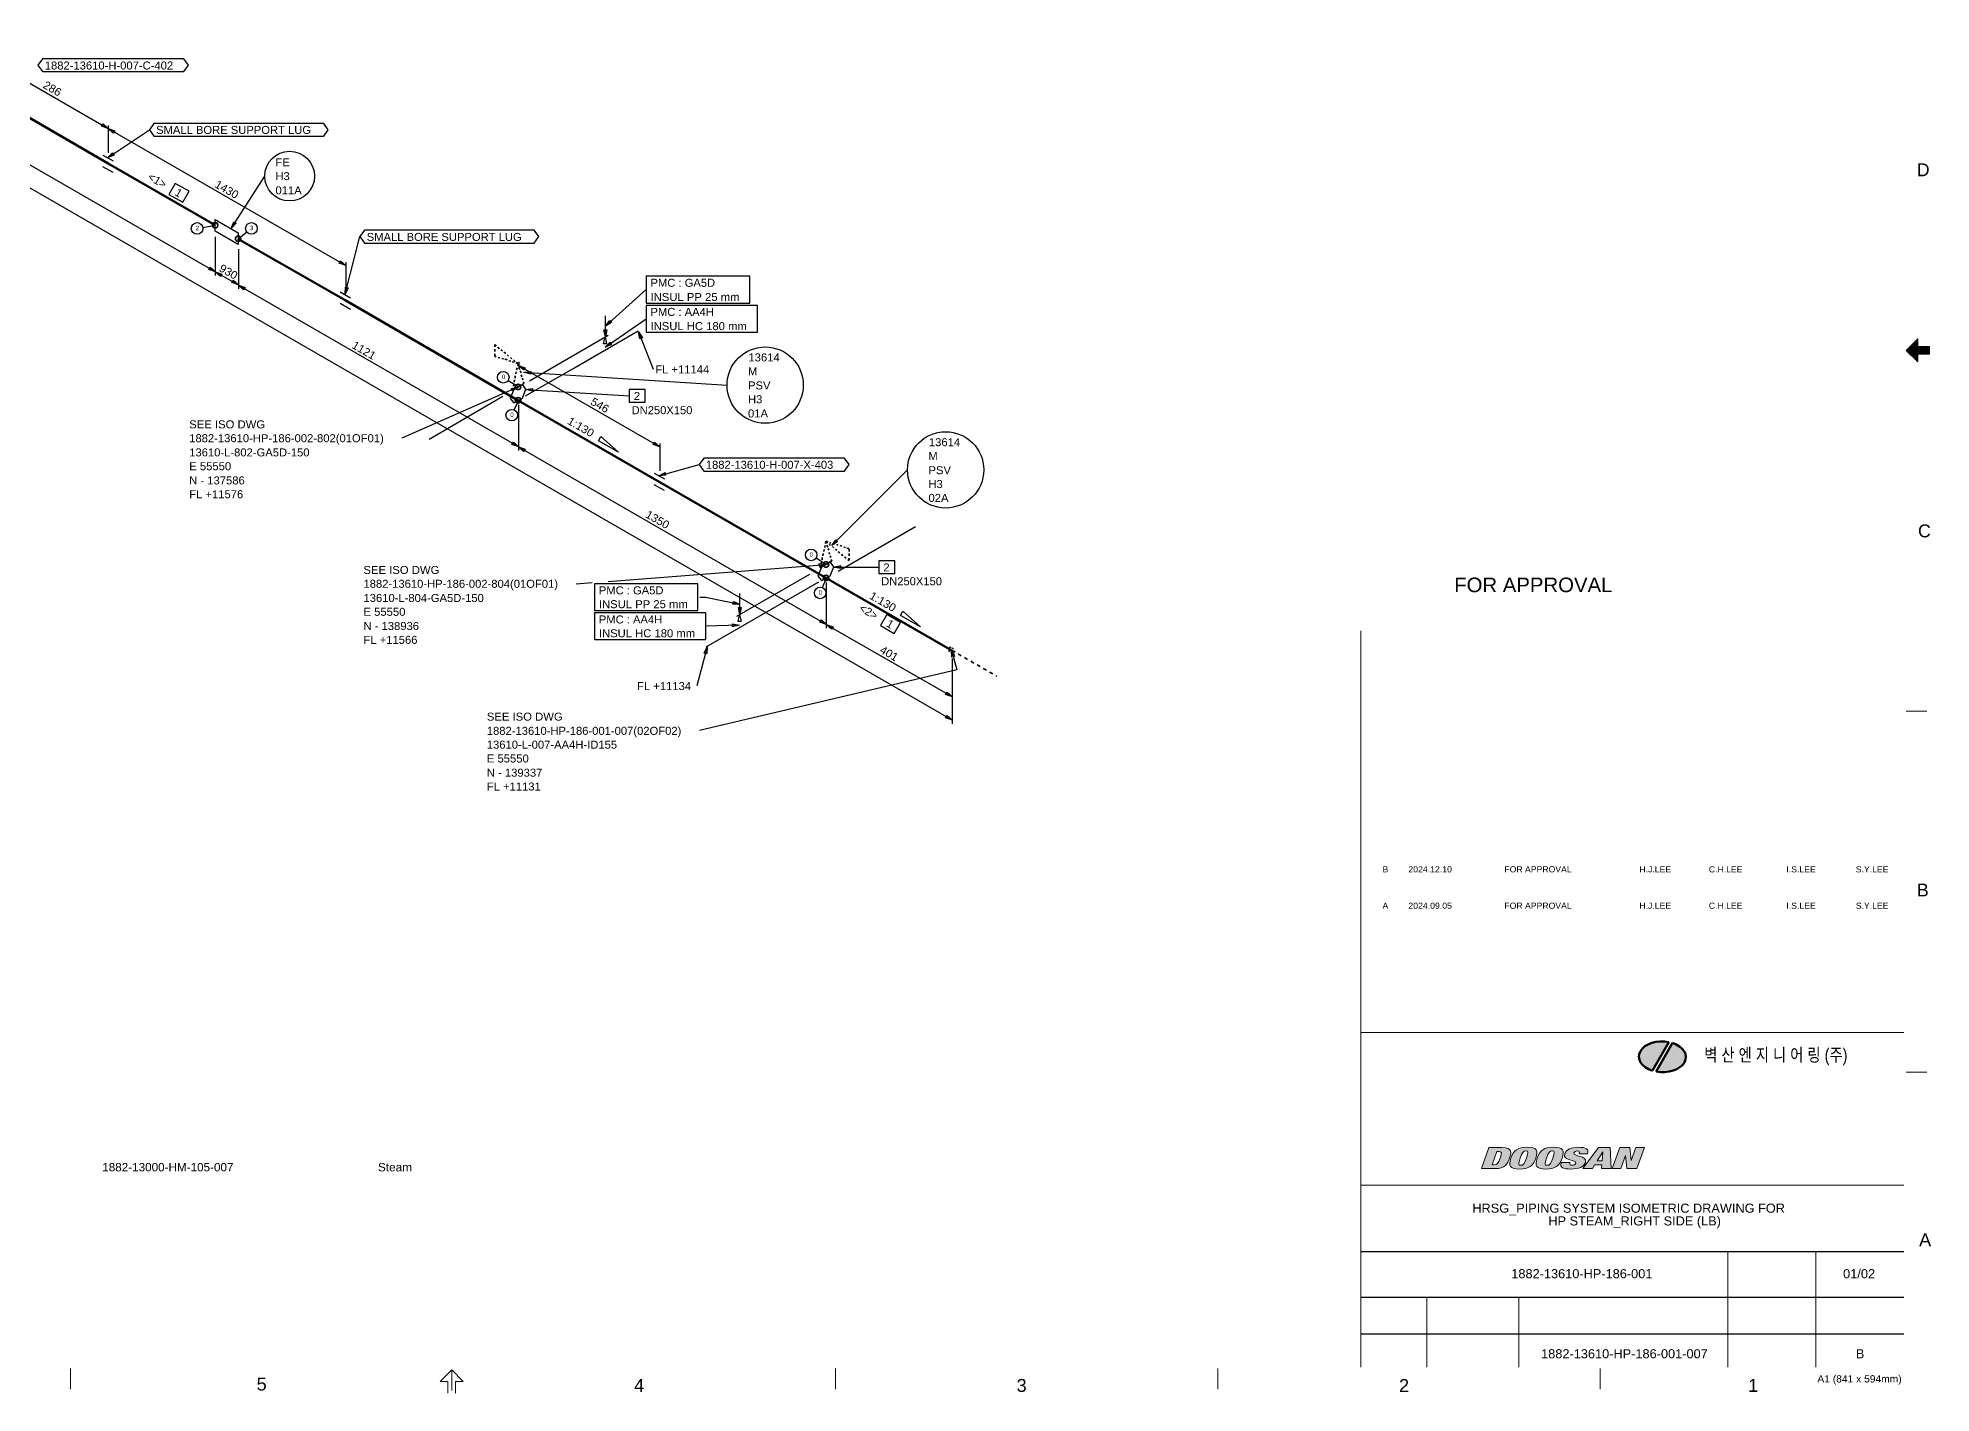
# Model space of a CAD drawing. Header units: inches. Extents: x 18 to 823, y 11 to 584.
# Drawn here: x 303 to 823, y 11 to 383 of the extents above; entities that cross this region are included whole.
import ezdxf
from ezdxf.enums import TextEntityAlignment as Align
from ezdxf.xclip import XClip

# ---------------------------------------------------------------- set-up
doc = ezdxf.new("R2010")
doc.units = ezdxf.units.IN
doc.header["$MEASUREMENT"] = 0
doc.header["$XCLIPFRAME"] = 0
for name, color, linetype in [('1882-13610-HP-186-001-007(01OF02)_MODEL-EMBED 1_DWG$0$Default', 7, 'Continuous'), ('AD1', 7, 'Continuous'), ('AD2', 7, 'Continuous'), ('BG 0 -1', 7, 'Continuous'), ('BG happy form$0$TITLE-BOX', 7, 'Continuous'), ('BG VPORT', 7, 'Continuous'), ('DIMLINES', 7, 'Continuous'), ('DIMTEXT', 7, 'Continuous'), ('FRAME', 7, 'Continuous'), ('ISOTEXT', 7, 'Continuous'), ('PIPE', 7, 'Continuous'), ('WELDS', 7, 'Continuous')]:
    doc.layers.add(name, color=color, linetype=linetype)
doc.styles.add('1882-13610-HP-186-001-007(01OF02)_MODEL-EMBED 1_DWG$0$Arial', font='arial.ttf')
doc.styles.add('Arial', font='arial.ttf')

# ---------------------------------------------------------------- blocks, each defined once
blk = doc.blocks.new('1882-13610-HP-186-001-007(01OF02)_MODEL-EMBED 1_DWG')
at = {"layer": '1882-13610-HP-186-001-007(01OF02)_MODEL-EMBED 1_DWG$0$Default', "color": 4, "style": '1882-13610-HP-186-001-007(01OF02)_MODEL-EMBED 1_DWG$0$Arial'}
for s, width, p in [('13610-L-007-AA4H-ID155', 1.002891, (0.84302, -0.115628)), ('250', 1.008516, (3.43979, -0.115628)), ('278', 1.008516, (4.31479, -0.115628)), ('618.1 ', 1.008516, (5.29826, -0.115628)), ('257.8 ', 1.008516, (6.371177, -0.115628)), ('613.1 ', 1.008516, (7.444094, -0.115628)), ('HC', 0.992063, (8.5857, -0.115628)), ('150', 1.008516, (9.898125, -0.115628)), ('1882-13000-HM-105-007', 1.00296, (11.607138, -0.115628)), ('Steam', 1.013128, (14.590457, -0.115628))]:
    blk.add_text(s, height=0.090278, dxfattribs=dict(at, width=width)).set_placement(p, align=Align.TOP_LEFT)

msp = doc.modelspace()

# ---------------------------------------------------------------- hatches: boundary and pattern name
at = {"layer": 'BG 0 -1', "linetype": 'ByBlock'}
for color, points in [(5, [(751.35, 107.39), (751.13, 107.43), (750.91, 107.47), (750.69, 107.5), (750.47, 107.52), (750.25, 107.54), (750.02, 107.56), (749.8, 107.57), (749.57, 107.57), (749.35, 107.57), (749.12, 107.57), (748.9, 107.56), (748.68, 107.54), (748.45, 107.52), (748.23, 107.5), (748.01, 107.47), (747.79, 107.43), (747.58, 107.39), (747.37, 107.35), (747.16, 107.3), (746.95, 107.24), (746.74, 107.18), (746.54, 107.12), (746.34, 107.05), (746.15, 106.98), (745.96, 106.9), (745.78, 106.82), (745.6, 106.73), (745.42, 106.64), (745.25, 106.55), (745.08, 106.45), (744.92, 106.35), (744.77, 106.24), (744.62, 106.13), (744.48, 106.02), (744.34, 105.91), (744.21, 105.79), (744.08, 105.67), (743.97, 105.54), (743.86, 105.41), (743.75, 105.28), (743.65, 105.15), (743.56, 105.02), (743.48, 104.88), (743.41, 104.74), (743.34, 104.6), (743.28, 104.46), (743.23, 104.32), (743.18, 104.18), (743.14, 104.03), (743.11, 103.89), (743.09, 103.74), (743.08, 103.59), (743.07, 103.45), (743.07, 103.3), (743.08, 103.15), (743.1, 103.01), (743.12, 102.86), (743.16, 102.71), (743.2, 102.57), (743.24, 102.42), (743.3, 102.28), (743.36, 102.14), (743.43, 102), (743.51, 101.86), (743.6, 101.72), (743.69, 101.59), (743.79, 101.45), (743.9, 101.32), (744.01, 101.2), (744.13, 101.07), (744.26, 100.95), (744.39, 100.83), (744.53, 100.71), (744.67, 100.6), (744.82, 100.49), (744.98, 100.38), (745.14, 100.28), (745.31, 100.18), (745.48, 100.08), (745.66, 99.99), (745.84, 99.9), (746.03, 99.82), (746.22, 99.74), (746.42, 99.66), (746.62, 99.59), (746.82, 99.53)]), (80, [(747.78, 99.29), (748, 99.25), (748.22, 99.21), (748.44, 99.18), (748.66, 99.16), (748.89, 99.14), (749.11, 99.12), (749.34, 99.11), (749.57, 99.11), (749.79, 99.11), (750.02, 99.12), (750.25, 99.13), (750.47, 99.14), (750.69, 99.17), (750.92, 99.19), (751.14, 99.23), (751.35, 99.26), (751.57, 99.3), (751.78, 99.35), (752, 99.4), (752.2, 99.46), (752.41, 99.52), (752.61, 99.59), (752.81, 99.66), (753, 99.73), (753.19, 99.81), (753.37, 99.9), (753.56, 99.99), (753.73, 100.08), (753.9, 100.17), (754.06, 100.27), (754.22, 100.38), (754.38, 100.49), (754.52, 100.6), (754.67, 100.71), (754.8, 100.83), (754.93, 100.95), (755.05, 101.07), (755.17, 101.2), (755.28, 101.33), (755.38, 101.46), (755.47, 101.6), (755.56, 101.73), (755.64, 101.87), (755.71, 102.01), (755.77, 102.15), (755.83, 102.29), (755.88, 102.44), (755.92, 102.58), (755.95, 102.73), (755.98, 102.88), (756, 103.02), (756.01, 103.17), (756.01, 103.32), (756, 103.47), (755.99, 103.62), (755.97, 103.76), (755.94, 103.91), (755.9, 104.06), (755.86, 104.2), (755.8, 104.35), (755.74, 104.49), (755.67, 104.63), (755.6, 104.77), (755.51, 104.91), (755.42, 105.05), (755.33, 105.18), (755.22, 105.32), (755.11, 105.45), (754.99, 105.57), (754.86, 105.7), (754.73, 105.82), (754.59, 105.94), (754.45, 106.05), (754.3, 106.17), (754.14, 106.27), (753.98, 106.38), (753.81, 106.48), (753.64, 106.58), (753.46, 106.67), (753.28, 106.76), (753.09, 106.85), (752.9, 106.93), (752.71, 107), (752.51, 107.08), (752.3, 107.14)])]:
    msp.add_hatch(color=color, dxfattribs=at).paths.add_polyline_path(points)
at = {"layer": 'BG 0 -1', "linetype": 'ByBlock', "true_color": 0x005bac}
h = msp.add_hatch(color=154, dxfattribs=at)
edge = h.paths.add_edge_path()
edge.add_spline(control_points=[(705.5, 78.38), (705.5, 78.38), (701.87, 78.38), (701.87, 78.38), (701.87, 78.38), (699.83, 72.62), (699.83, 72.62), (699.83, 72.62), (703.46, 72.62), (703.46, 72.62), (706.35, 72.62), (706.99, 73.99), (707.52, 75.5), (708.06, 77.01), (708.39, 78.38), (705.5, 78.38)], knot_values=[0, 0, 0, 0, 1, 1, 1, 2, 2, 2, 3, 3, 3, 4, 4, 4, 5, 5, 5, 5], degree=3, periodic=1)
edge = h.paths.add_edge_path(flags=0)
edge.add_spline(control_points=[(704.94, 75.5), (704.39, 73.94), (704.18, 73.7), (703.21, 73.7), (703.21, 73.7), (702.71, 73.7), (702.71, 73.7), (702.71, 73.7), (703.99, 77.3), (703.99, 77.3), (703.99, 77.3), (704.49, 77.3), (704.49, 77.3), (705.46, 77.3), (705.49, 77.06), (704.94, 75.5)], knot_values=[0, 0, 0, 0, 1, 1, 1, 2, 2, 2, 3, 3, 3, 4, 4, 4, 5, 5, 5, 5], degree=3, periodic=1)
h = msp.add_hatch(color=154, dxfattribs=at)
edge = h.paths.add_edge_path()
edge.add_spline(control_points=[(712.37, 78.49), (709.82, 78.49), (708.65, 77.65), (707.88, 75.5), (707.12, 73.34), (707.7, 72.5), (710.25, 72.5), (712.81, 72.5), (713.98, 73.34), (714.74, 75.5), (715.51, 77.65), (714.93, 78.49), (712.37, 78.49)], knot_values=[0, 0, 0, 0, 1, 1, 1, 2, 2, 2, 3, 3, 3, 4, 4, 4, 4], degree=3, periodic=1)
edge = h.paths.add_edge_path(flags=0)
edge.add_spline(control_points=[(712.16, 75.5), (711.61, 73.94), (711.38, 73.52), (710.61, 73.52), (709.85, 73.52), (709.91, 73.94), (710.47, 75.5), (711.02, 77.06), (711.25, 77.48), (712.01, 77.48), (712.78, 77.48), (712.71, 77.06), (712.16, 75.5)], knot_values=[0, 0, 0, 0, 1, 1, 1, 2, 2, 2, 3, 3, 3, 4, 4, 4, 4], degree=3, periodic=1)
h = msp.add_hatch(color=154, dxfattribs=at)
edge = h.paths.add_edge_path()
edge.add_spline(control_points=[(719.61, 78.49), (717.05, 78.49), (715.88, 77.65), (715.12, 75.5), (714.35, 73.34), (714.93, 72.5), (717.49, 72.5), (720.05, 72.5), (721.22, 73.34), (721.98, 75.5), (722.74, 77.65), (722.17, 78.49), (719.61, 78.49)], knot_values=[0, 0, 0, 0, 1, 1, 1, 2, 2, 2, 3, 3, 3, 4, 4, 4, 4], degree=3, periodic=1)
edge = h.paths.add_edge_path(flags=0)
edge.add_spline(control_points=[(719.4, 75.5), (718.85, 73.94), (718.62, 73.52), (717.85, 73.52), (717.08, 73.52), (717.15, 73.94), (717.7, 75.5), (718.25, 77.06), (718.48, 77.48), (719.25, 77.48), (720.02, 77.48), (719.95, 77.06), (719.4, 75.5)], knot_values=[0, 0, 0, 0, 1, 1, 1, 2, 2, 2, 3, 3, 3, 4, 4, 4, 4], degree=3, periodic=1)
h = msp.add_hatch(color=154, dxfattribs=at)
edge = h.paths.add_edge_path()
edge.add_spline(control_points=[(728.37, 74.28), (729.11, 76.39), (724.82, 75.83), (725.23, 76.97), (725.32, 77.23), (725.65, 77.48), (726.19, 77.48), (726.67, 77.48), (726.8, 77.19), (726.68, 76.85), (726.68, 76.85), (726.63, 76.72), (726.63, 76.72), (726.63, 76.72), (728.97, 76.72), (728.97, 76.72), (729.41, 77.95), (728.67, 78.49), (726.49, 78.49), (724.38, 78.49), (723.12, 77.86), (722.71, 76.69), (721.98, 74.65), (726.11, 75.22), (725.71, 74.08), (725.6, 73.76), (725.22, 73.52), (724.71, 73.52), (724.22, 73.52), (723.95, 73.7), (724.12, 74.19), (724.12, 74.19), (724.17, 74.33), (724.17, 74.33), (724.17, 74.33), (721.75, 74.33), (721.75, 74.33), (721.75, 74.33), (721.68, 74.13), (721.68, 74.13), (721.25, 72.93), (722.26, 72.5), (724.33, 72.5), (726.54, 72.5), (727.93, 73.05), (728.37, 74.28)], knot_values=[0, 0, 0, 0, 1, 1, 1, 2, 2, 2, 3, 3, 3, 4, 4, 4, 5, 5, 5, 6, 6, 6, 7, 7, 7, 8, 8, 8, 9, 9, 9, 10, 10, 10, 11, 11, 11, 12, 12, 12, 13, 13, 13, 14, 14, 14, 15, 15, 15, 15], degree=3, periodic=1)
h = msp.add_hatch(color=154, dxfattribs=at)
h.paths.add_polyline_path([(732, 78.38), (727.62, 72.62), (730.29, 72.62), (730.9, 73.62), (732.89, 73.62), (732.79, 72.62), (735.45, 72.62), (735.15, 78.38)])
h.paths.add_polyline_path([(732.99, 74.76), (731.59, 74.76), (733.15, 77.2), (733.17, 77.2)], flags=0)
msp.add_hatch(color=154, dxfattribs=at).paths.add_polyline_path([(742.24, 78.38), (740.99, 74.83), (740.96, 74.83), (740.6, 78.38), (737.8, 78.38), (735.76, 72.62), (738.1, 72.62), (739.36, 76.18), (739.39, 76.18), (739.8, 72.62), (742.54, 72.62), (744.59, 78.38)])

# ---------------------------------------------------------------- linework, layer by layer
at = {"layer": 'AD1', "color": 4, "linetype": 'Continuous', "lineweight": 30}
for p, q in [((322.28, 358.36), (324.12, 357.72)), ((323.72, 357.08), (322.28, 358.36)), ((351.72, 319), (353.56, 318.36)), ((353.16, 317.72), (351.72, 319)), ((358.12, 315.32), (359.96, 314.68)), ((359.56, 314.04), (358.12, 315.32)), ((435.08, 293.32), (436.92, 292.68)), ((436.52, 292.04), (435.08, 293.32)), ((435.08, 270.92), (436.92, 270.28)), ((436.52, 269.64), (435.08, 270.92)), ((519.72, 222.12), (521.56, 221.48)), ((521.16, 220.84), (519.72, 222.12))]:
    msp.add_line(p, q, dxfattribs=at)
at = {"layer": 'AD2', "color": 4, "linetype": 'Continuous', "lineweight": 30}
for p, q in [((320.92, 359.64), (322.36, 358.36)), ((322.36, 358.36), (320.52, 359)), ((351.8, 319), (349.96, 319.64)), ((350.36, 320.28), (351.8, 319)), ((387.64, 320.76), (385.8, 321.4)), ((386.2, 322.04), (387.64, 320.76)), ((358.12, 315.4), (356.28, 316.04)), ((356.68, 316.68), (358.12, 315.4)), ((435.16, 270.92), (433.32, 271.56)), ((433.72, 272.2), (435.16, 270.92)), ((473.96, 270.92), (472.12, 271.56)), ((472.52, 272.2), (473.96, 270.92)), ((519.8, 222.12), (517.96, 222.76)), ((518.36, 223.4), (519.8, 222.12)), ((552.92, 203.48), (554.36, 202.2)), ((554.36, 202.2), (552.52, 202.84)), ((554.36, 195.8), (552.52, 196.44)), ((552.92, 197.08), (554.36, 195.8))]:
    msp.add_line(p, q, dxfattribs=at)
at = {"layer": 'BG 0 -1', "color": 7, "linetype": 'Continuous', "lineweight": 9}
for p, q in [((819.72, 300.61), (816.54, 297.43)), ((816.54, 297.43), (819.72, 294.24)), ((819.72, 294.26), (816.55, 297.43)), ((819.72, 294.38), (816.61, 297.5)), ((819.72, 294.51), (816.67, 297.56)), ((819.72, 294.63), (816.74, 297.62)), ((819.72, 294.76), (816.8, 297.68)), ((819.72, 294.88), (816.86, 297.75)), ((819.72, 295.01), (816.92, 297.81)), ((819.72, 295.13), (816.99, 297.87)), ((819.72, 295.26), (817.05, 297.93)), ((819.72, 295.38), (817.11, 298)), ((819.72, 295.51), (817.17, 298.06)), ((819.72, 295.63), (817.24, 298.12)), ((819.72, 295.76), (817.3, 298.18)), ((819.72, 295.88), (817.36, 298.25)), ((819.72, 296.01), (817.42, 298.31)), ((819.72, 296.13), (817.49, 298.37)), ((819.72, 296.26), (817.55, 298.43)), ((819.74, 296.37), (817.61, 298.5)), ((819.87, 296.37), (817.67, 298.56)), ((819.99, 296.37), (817.74, 298.62)), ((820.12, 296.37), (817.8, 298.68)), ((820.24, 296.37), (817.86, 298.75)), ((820.37, 296.37), (817.92, 298.81)), ((820.49, 296.37), (817.99, 298.87)), ((820.62, 296.37), (818.05, 298.93)), ((820.74, 296.37), (818.11, 299)), ((820.87, 296.37), (818.17, 299.06)), ((820.99, 296.37), (818.24, 299.12)), ((821.12, 296.37), (818.3, 299.18)), ((821.24, 296.37), (818.36, 299.25)), ((821.37, 296.37), (818.42, 299.31)), ((821.49, 296.37), (818.49, 299.37)), ((821.62, 296.37), (818.55, 299.43)), ((821.74, 296.37), (818.61, 299.5)), ((819.72, 298.51), (818.67, 299.56)), ((819.72, 298.63), (818.74, 299.62)), ((819.72, 298.76), (818.8, 299.68)), ((819.72, 298.88), (818.86, 299.75)), ((819.72, 299.01), (818.92, 299.81)), ((819.72, 299.13), (818.99, 299.87)), ((819.72, 299.26), (819.05, 299.93)), ((819.72, 299.38), (819.11, 300)), ((819.72, 299.51), (819.17, 300.06)), ((819.72, 299.63), (819.24, 300.12)), ((819.72, 299.76), (819.3, 300.18)), ((819.72, 299.89), (819.36, 300.25)), ((819.72, 300.01), (819.42, 300.31)), ((819.72, 300.14), (819.49, 300.37)), ((819.72, 300.26), (819.55, 300.43)), ((819.72, 300.39), (819.61, 300.5)), ((819.72, 300.51), (819.67, 300.56)), ((819.72, 298.49), (819.72, 300.61)), ((819.72, 298.49), (822.91, 298.49)), ((821.87, 296.37), (819.75, 298.49)), ((821.99, 296.37), (819.87, 298.49)), ((822.12, 296.37), (820, 298.49)), ((822.24, 296.37), (820.12, 298.49)), ((822.37, 296.37), (820.25, 298.49)), ((822.49, 296.37), (820.37, 298.49)), ((822.62, 296.37), (820.5, 298.49)), ((822.74, 296.37), (820.62, 298.49)), ((822.87, 296.37), (820.75, 298.49)), ((822.91, 296.45), (820.87, 298.49)), ((822.91, 296.58), (821, 298.49)), ((822.91, 296.7), (821.12, 298.49)), ((822.91, 296.83), (821.25, 298.49)), ((822.91, 296.95), (821.37, 298.49)), ((822.91, 297.08), (821.5, 298.49)), ((822.91, 297.2), (821.62, 298.49)), ((822.91, 297.33), (821.75, 298.49)), ((822.91, 297.45), (821.87, 298.49)), ((822.91, 297.58), (822, 298.49)), ((822.91, 297.7), (822.12, 298.49)), ((822.91, 297.83), (822.25, 298.49)), ((822.91, 297.95), (822.37, 298.49)), ((822.91, 298.08), (822.5, 298.49)), ((822.91, 298.2), (822.62, 298.49)), ((822.91, 298.33), (822.75, 298.49)), ((822.91, 298.45), (822.87, 298.49)), ((822.91, 298.49), (822.91, 296.37)), ((819.72, 294.24), (819.72, 296.37)), ((819.72, 296.37), (822.91, 296.37)), ((666.66, 220.36), (666.66, 18.11)), ((816.56, 198.28), (822.22, 198.28)), ((666.66, 110.04), (815.93, 110.04)), ((816.56, 99.14), (822.22, 99.14)), ((666.66, 68.03), (815.93, 68.03)), ((767.52, 49.88), (767.52, 18.11)), ((791.73, 49.88), (791.73, 18.11)), ((684.82, 37.27), (684.82, 18.11)), ((710.03, 37.27), (710.03, 18.11)), ((311.95, 17.68), (311.95, 12.02)), ((416.76, 17.3), (413.57, 14.12)), ((419.94, 14.12), (416.76, 17.3)), ((416.76, 17.29), (416.76, 11.64)), ((522.2, 17.68), (522.2, 12.02)), ((627.33, 17.68), (627.33, 12.02)), ((732.45, 17.68), (732.45, 12.02)), ((413.57, 14.12), (415.69, 14.12)), ((415.69, 14.12), (415.69, 10.94)), ((417.82, 14.12), (419.94, 14.12)), ((417.82, 14.12), (417.82, 10.94))]:
    msp.add_line(p, q, dxfattribs=at)
at = {"layer": 'BG 0 -1', "color": 7, "linetype": 'Continuous', "lineweight": 0}
for points in [[(751.35, 107.39), (751.13, 107.43), (750.91, 107.47), (750.69, 107.5), (750.47, 107.52), (750.25, 107.54), (750.02, 107.56), (749.8, 107.57), (749.57, 107.57), (749.35, 107.57), (749.12, 107.57), (748.9, 107.56), (748.68, 107.54), (748.45, 107.52), (748.23, 107.5), (748.01, 107.47), (747.79, 107.43), (747.58, 107.39), (747.37, 107.35), (747.16, 107.3), (746.95, 107.24), (746.74, 107.18), (746.54, 107.12), (746.34, 107.05), (746.15, 106.98), (745.96, 106.9), (745.78, 106.82), (745.6, 106.73), (745.42, 106.64), (745.25, 106.55), (745.08, 106.45), (744.92, 106.35), (744.77, 106.24), (744.62, 106.13), (744.48, 106.02), (744.34, 105.91), (744.21, 105.79), (744.08, 105.67), (743.97, 105.54), (743.86, 105.41), (743.75, 105.28), (743.65, 105.15), (743.56, 105.02), (743.48, 104.88), (743.41, 104.74), (743.34, 104.6), (743.28, 104.46), (743.23, 104.32), (743.18, 104.18), (743.14, 104.03), (743.11, 103.89), (743.09, 103.74), (743.08, 103.59), (743.07, 103.45), (743.07, 103.3), (743.08, 103.15), (743.1, 103.01), (743.12, 102.86), (743.16, 102.71), (743.2, 102.57), (743.24, 102.42), (743.3, 102.28), (743.36, 102.14), (743.43, 102), (743.51, 101.86), (743.6, 101.72), (743.69, 101.59), (743.79, 101.45), (743.9, 101.32), (744.01, 101.2), (744.13, 101.07), (744.26, 100.95), (744.39, 100.83), (744.53, 100.71), (744.67, 100.6), (744.82, 100.49), (744.98, 100.38), (745.14, 100.28), (745.31, 100.18), (745.48, 100.08), (745.66, 99.99), (745.84, 99.9), (746.03, 99.82), (746.22, 99.74), (746.42, 99.66), (746.62, 99.59), (746.82, 99.53)], [(747.78, 99.29), (748, 99.25), (748.22, 99.21), (748.44, 99.18), (748.66, 99.16), (748.89, 99.14), (749.11, 99.12), (749.34, 99.11), (749.57, 99.11), (749.79, 99.11), (750.02, 99.12), (750.25, 99.13), (750.47, 99.14), (750.69, 99.17), (750.92, 99.19), (751.14, 99.23), (751.35, 99.26), (751.57, 99.3), (751.78, 99.35), (752, 99.4), (752.2, 99.46), (752.41, 99.52), (752.61, 99.59), (752.81, 99.66), (753, 99.73), (753.19, 99.81), (753.37, 99.9), (753.56, 99.99), (753.73, 100.08), (753.9, 100.17), (754.06, 100.27), (754.22, 100.38), (754.38, 100.49), (754.52, 100.6), (754.67, 100.71), (754.8, 100.83), (754.93, 100.95), (755.05, 101.07), (755.17, 101.2), (755.28, 101.33), (755.38, 101.46), (755.47, 101.6), (755.56, 101.73), (755.64, 101.87), (755.71, 102.01), (755.77, 102.15), (755.83, 102.29), (755.88, 102.44), (755.92, 102.58), (755.95, 102.73), (755.98, 102.88), (756, 103.02), (756.01, 103.17), (756.01, 103.32), (756, 103.47), (755.99, 103.62), (755.97, 103.76), (755.94, 103.91), (755.9, 104.06), (755.86, 104.2), (755.8, 104.35), (755.74, 104.49), (755.67, 104.63), (755.6, 104.77), (755.51, 104.91), (755.42, 105.05), (755.33, 105.18), (755.22, 105.32), (755.11, 105.45), (754.99, 105.57), (754.86, 105.7), (754.73, 105.82), (754.59, 105.94), (754.45, 106.05), (754.3, 106.17), (754.14, 106.27), (753.98, 106.38), (753.81, 106.48), (753.64, 106.58), (753.46, 106.67), (753.28, 106.76), (753.09, 106.85), (752.9, 106.93), (752.71, 107), (752.51, 107.08), (752.3, 107.14)], [(732, 78.38), (727.62, 72.62), (730.29, 72.62), (730.9, 73.62), (732.89, 73.62), (732.79, 72.62), (735.45, 72.62), (735.15, 78.38)], [(742.24, 78.38), (740.99, 74.83), (740.96, 74.83), (740.6, 78.38), (737.8, 78.38), (735.76, 72.62), (738.1, 72.62), (739.36, 76.18), (739.39, 76.18), (739.8, 72.62), (742.54, 72.62), (744.59, 78.38)], [(732.99, 74.76), (731.59, 74.76), (733.15, 77.2), (733.17, 77.2)]]:
    msp.add_lwpolyline(points, close=True, dxfattribs=at)
for points, knots in [([(705.5, 78.38), (705.5, 78.38), (701.87, 78.38), (701.87, 78.38), (701.87, 78.38), (699.83, 72.62), (699.83, 72.62), (699.83, 72.62), (703.46, 72.62), (703.46, 72.62), (706.35, 72.62), (706.99, 73.99), (707.52, 75.5), (708.06, 77.01), (708.39, 78.38), (705.5, 78.38)], [0, 0, 0, 0, 1, 1, 1, 2, 2, 2, 3, 3, 3, 4, 4, 4, 5, 5, 5, 5]), ([(712.37, 78.49), (709.82, 78.49), (708.65, 77.65), (707.88, 75.5), (707.12, 73.34), (707.7, 72.5), (710.25, 72.5), (712.81, 72.5), (713.98, 73.34), (714.74, 75.5), (715.51, 77.65), (714.93, 78.49), (712.37, 78.49)], [0, 0, 0, 0, 1, 1, 1, 2, 2, 2, 3, 3, 3, 4, 4, 4, 4]), ([(719.61, 78.49), (717.05, 78.49), (715.88, 77.65), (715.12, 75.5), (714.35, 73.34), (714.93, 72.5), (717.49, 72.5), (720.05, 72.5), (721.22, 73.34), (721.98, 75.5), (722.74, 77.65), (722.17, 78.49), (719.61, 78.49)], [0, 0, 0, 0, 1, 1, 1, 2, 2, 2, 3, 3, 3, 4, 4, 4, 4]), ([(728.37, 74.28), (729.11, 76.39), (724.82, 75.83), (725.23, 76.97), (725.32, 77.23), (725.65, 77.48), (726.19, 77.48), (726.67, 77.48), (726.8, 77.19), (726.68, 76.85), (726.68, 76.85), (726.63, 76.72), (726.63, 76.72), (726.63, 76.72), (728.97, 76.72), (728.97, 76.72), (729.41, 77.95), (728.67, 78.49), (726.49, 78.49), (724.38, 78.49), (723.12, 77.86), (722.71, 76.69), (721.98, 74.65), (726.11, 75.22), (725.71, 74.08), (725.6, 73.76), (725.22, 73.52), (724.71, 73.52), (724.22, 73.52), (723.95, 73.7), (724.12, 74.19), (724.12, 74.19), (724.17, 74.33), (724.17, 74.33), (724.17, 74.33), (721.75, 74.33), (721.75, 74.33), (721.75, 74.33), (721.68, 74.13), (721.68, 74.13), (721.25, 72.93), (722.26, 72.5), (724.33, 72.5), (726.54, 72.5), (727.93, 73.05), (728.37, 74.28)], [0, 0, 0, 0, 1, 1, 1, 2, 2, 2, 3, 3, 3, 4, 4, 4, 5, 5, 5, 6, 6, 6, 7, 7, 7, 8, 8, 8, 9, 9, 9, 10, 10, 10, 11, 11, 11, 12, 12, 12, 13, 13, 13, 14, 14, 14, 15, 15, 15, 15]), ([(704.94, 75.5), (704.39, 73.94), (704.18, 73.7), (703.21, 73.7), (703.21, 73.7), (702.71, 73.7), (702.71, 73.7), (702.71, 73.7), (703.99, 77.3), (703.99, 77.3), (703.99, 77.3), (704.49, 77.3), (704.49, 77.3), (705.46, 77.3), (705.49, 77.06), (704.94, 75.5)], [0, 0, 0, 0, 1, 1, 1, 2, 2, 2, 3, 3, 3, 4, 4, 4, 5, 5, 5, 5]), ([(712.16, 75.5), (711.61, 73.94), (711.38, 73.52), (710.61, 73.52), (709.85, 73.52), (709.91, 73.94), (710.47, 75.5), (711.02, 77.06), (711.25, 77.48), (712.01, 77.48), (712.78, 77.48), (712.71, 77.06), (712.16, 75.5)], [0, 0, 0, 0, 1, 1, 1, 2, 2, 2, 3, 3, 3, 4, 4, 4, 4]), ([(719.4, 75.5), (718.85, 73.94), (718.62, 73.52), (717.85, 73.52), (717.08, 73.52), (717.15, 73.94), (717.7, 75.5), (718.25, 77.06), (718.48, 77.48), (719.25, 77.48), (720.02, 77.48), (719.95, 77.06), (719.4, 75.5)], [0, 0, 0, 0, 1, 1, 1, 2, 2, 2, 3, 3, 3, 4, 4, 4, 4])]:
    msp.add_open_spline(points, degree=3, knots=knots, dxfattribs=at)
at = {"layer": 'BG happy form$0$TITLE-BOX', "color": 5, "linetype": 'Continuous', "lineweight": 100}
msp.add_line((746.82, 99.53), (751.35, 107.39), dxfattribs=at)
at = {"layer": 'BG happy form$0$TITLE-BOX', "color": 80, "linetype": 'Continuous', "lineweight": 100}
msp.add_line((747.78, 99.29), (752.3, 107.14), dxfattribs=at)
at = {"layer": 'BG happy form$0$TITLE-BOX', "color": 5, "linetype": 'Continuous', "lineweight": 100}
msp.add_ellipse((749.54, 103.34), major_axis=(6.47, -0.1), ratio=0.654054, start_param=1.298066, end_param=4.288804, dxfattribs=at)
at = {"layer": 'BG happy form$0$TITLE-BOX', "color": 80, "linetype": 'Continuous', "lineweight": 100}
msp.add_ellipse((749.54, 103.34), major_axis=(-6.47, 0.1), ratio=0.654054, start_param=1.305326, end_param=4.281544, dxfattribs=at)
at = {"layer": 'BG VPORT', "color": 7, "linetype": 'Continuous', "lineweight": 25}
for p, q in [((666.66, 49.88), (815.93, 49.88)), ((666.66, 37.27), (815.93, 37.27)), ((666.66, 27.18), (815.93, 27.18))]:
    msp.add_line(p, q, dxfattribs=at)
at = {"layer": 'DIMLINES', "color": 7, "linetype": 'Continuous', "lineweight": 30}
for p, q in [((320.52, 359), (320.92, 359.64)), ((322.36, 359.24), (322.36, 351.72)), ((324.12, 357.72), (323.72, 357.08)), ((351.8, 318.04), (351.8, 328.6)), ((358.2, 314.36), (358.2, 325.24)), ((349.96, 319.64), (350.36, 320.28)), ((353.56, 318.36), (353.16, 317.72)), ((385.8, 321.4), (386.2, 322.04)), ((387.64, 321.64), (387.64, 314.12)), ((498.68, 317.8), (470.2, 317.8)), ((470.2, 317.8), (470.2, 310.44)), ((498.68, 310.44), (498.68, 317.8)), ((356.28, 316.04), (356.68, 316.68)), ((359.96, 314.68), (359.56, 314.04)), ((459, 304.12), (470.2, 314.12)), ((470.2, 310.44), (498.68, 310.44)), ((500.84, 309.8), (470.2, 309.8)), ((470.2, 309.8), (470.2, 302.44)), ((500.84, 302.44), (500.84, 309.8)), ((450.28, 292.52), (468.04, 302.76)), ((459, 301.16), (458.6, 303.08)), ((458.6, 303.08), (459.4, 303.08)), ((458.92, 298.28), (470.2, 306.12)), ((459, 301.16), (459, 306.92)), ((459, 304.12), (460.2, 305.64)), ((460.68, 305.08), (459, 304.12)), ((459.4, 303.08), (459, 301.16)), ((460.2, 305.64), (460.68, 305.08)), ((470.2, 302.44), (500.84, 302.44)), ((459.72, 301.56), (438.12, 289)), ((459.72, 297.88), (458.12, 297)), ((458.52, 299.24), (458.92, 301.16)), ((459.32, 299.24), (458.52, 299.24)), ((458.92, 301.16), (459.32, 299.24)), ((458.92, 298.28), (460.28, 299.72)), ((460.68, 299.08), (458.92, 298.28)), ((460.28, 299.72), (460.68, 299.08)), ((435.16, 294.28), (435.16, 292.36)), ((436.92, 292.68), (436.52, 292.04)), ((437.08, 284.92), (450.28, 292.52)), ((410.6, 273.08), (430.76, 284.84)), ((435.16, 269.88), (435.16, 282.44)), ((433.32, 271.56), (433.72, 272.2)), ((472.12, 271.56), (472.52, 272.2)), ((473.96, 271.8), (473.96, 264.36)), ((436.92, 270.28), (436.52, 269.64)), ((544.28, 248.92), (523, 236.68)), ((495.16, 224.36), (515.16, 235.96)), ((484.44, 233.32), (455.96, 233.32)), ((455.96, 233.32), (455.96, 225.96)), ((484.44, 225.96), (484.44, 233.32)), ((495.96, 224.84), (495.96, 230.6)), ((517.56, 233.72), (504.36, 226.12)), ((519.8, 221.08), (519.8, 233.64)), ((455.96, 225.96), (484.44, 225.96)), ((486.6, 225.32), (455.96, 225.32)), ((455.96, 225.32), (455.96, 217.96)), ((504.36, 226.12), (486.6, 215.88)), ((486.6, 217.96), (486.6, 225.32)), ((494.04, 227.72), (494.2, 228.44)), ((495.96, 227.72), (494.04, 227.72)), ((494.2, 228.44), (495.96, 227.72)), ((495.48, 222.92), (495.88, 224.84)), ((495.96, 224.84), (495.56, 226.76)), ((495.56, 226.76), (496.36, 226.76)), ((495.88, 224.84), (496.28, 222.92)), ((496.36, 226.76), (495.96, 224.84)), ((495.88, 221.96), (486.52, 221.64)), ((493.96, 221.48), (493.96, 222.28)), ((493.96, 222.28), (495.88, 221.96)), ((495.88, 221.96), (493.96, 221.48)), ((496.28, 222.92), (495.48, 222.92)), ((517.96, 222.76), (518.36, 223.4)), ((521.56, 221.48), (521.16, 220.84)), ((455.96, 217.96), (486.6, 217.96)), ((554.36, 194.84), (554.36, 212.76)), ((552.52, 202.84), (552.92, 203.48)), ((552.52, 196.44), (552.92, 197.08))]:
    msp.add_line(p, q, dxfattribs=at)
at = {"layer": 'DL', "color": 4, "linetype": 'Continuous', "lineweight": 30}
for p, q in [((82.92, 474.12), (351.8, 319)), ((82.92, 467.72), (554.36, 195.8)), ((291.56, 376.12), (322.36, 358.36)), ((322.28, 358.36), (387.64, 320.76)), ((351.72, 319), (358.12, 315.4)), ((358.12, 315.32), (435.16, 270.92)), ((435.08, 293.32), (473.96, 270.92)), ((435.08, 270.92), (519.8, 222.12)), ((519.72, 222.12), (554.36, 202.2))]:
    msp.add_line(p, q, dxfattribs=at)
at = {"layer": 'FRAME', "color": 2, "linetype": 'Continuous', "lineweight": 30}
for p, q in [((457.08, 272.6), (457.72, 273.8)), ((462.6, 269.48), (457.08, 272.6)), ((457.72, 273.8), (462.6, 269.48)), ((540.12, 224.6), (540.76, 225.8)), ((545.64, 221.48), (540.12, 224.6)), ((540.76, 225.8), (545.64, 221.48))]:
    msp.add_line(p, q, dxfattribs=at)
at = {"layer": 'ISOTEXT', "color": 7, "linetype": 'Continuous', "lineweight": 30}
for p, q in [((304.28, 377.56), (303, 375.8)), ((303, 375.8), (304.28, 374.04)), ((343.16, 377.56), (304.28, 377.56)), ((344.44, 375.8), (343.16, 377.56)), ((343.16, 374.04), (344.44, 375.8)), ((304.28, 374.04), (343.16, 374.04)), ((334.92, 359.8), (333.64, 358.04)), ((381.56, 359.8), (334.92, 359.8)), ((382.84, 358.04), (381.56, 359.8)), ((322.12, 350.36), (333.64, 358.04)), ((333.64, 358.04), (334.92, 356.28)), ((334.92, 356.28), (381.56, 356.28)), ((381.56, 356.28), (382.84, 358.04)), ((322.12, 350.36), (323.48, 351.72)), ((323.96, 351.08), (322.12, 350.36)), ((323.48, 351.72), (323.96, 351.08)), ((356.12, 330.92), (365.4, 345.32)), ((340.76, 343.32), (339, 340.28)), ((339, 340.28), (342.84, 338.12)), ((344.6, 341.16), (340.76, 343.32)), ((342.84, 338.12), (344.6, 341.16)), ((356.12, 330.92), (356.84, 332.76)), ((357.48, 332.36), (356.12, 330.92)), ((356.84, 332.76), (357.48, 332.36)), ((387.48, 312.84), (391.48, 328.68)), ((392.76, 330.44), (391.48, 328.68)), ((391.48, 328.68), (392.76, 326.92)), ((439.4, 330.44), (392.76, 330.44)), ((440.68, 328.68), (439.4, 330.44)), ((439.4, 326.92), (440.68, 328.68)), ((392.76, 326.92), (439.4, 326.92)), ((387.48, 312.84), (387.56, 314.76)), ((388.28, 314.6), (387.48, 312.84)), ((387.56, 314.76), (388.28, 314.6)), ((468.12, 302.52), (472.12, 292.28)), ((468.12, 302.52), (469.16, 300.84)), ((468.44, 300.6), (468.12, 302.52)), ((469.16, 300.84), (468.44, 300.6)), ((436.6, 291.4), (438.52, 291.64)), ((438.52, 291.64), (438.52, 290.92)), ((435.08, 287.4), (403.08, 273.32)), ((433.16, 287), (435.08, 287.4)), ((433.48, 286.28), (433.16, 287)), ((435.08, 287.4), (433.48, 286.28)), ((436.6, 291.4), (492.44, 287.88)), ((438.52, 290.92), (436.6, 291.4)), ((437.08, 286.68), (439, 286.92)), ((437.08, 286.68), (465.56, 284.92)), ((439, 286.2), (437.08, 286.68)), ((439, 286.92), (439, 286.2)), ((469.96, 286.68), (465.56, 286.68)), ((465.56, 286.68), (465.56, 283.16)), ((469.96, 283.16), (469.96, 286.68)), ((465.56, 283.16), (469.96, 283.16)), ((473.64, 263), (484.76, 266.04)), ((486.04, 267.8), (484.76, 266.04)), ((484.76, 266.04), (486.04, 264.28)), ((524.68, 267.8), (486.04, 267.8)), ((525.96, 266.04), (524.68, 267.8)), ((524.68, 264.28), (525.96, 266.04)), ((473.64, 263), (475.4, 263.88)), ((475.56, 263.16), (473.64, 263)), ((475.4, 263.88), (475.56, 263.16)), ((486.04, 264.28), (524.68, 264.28)), ((521.24, 243.8), (542.04, 264.6)), ((521.24, 243.8), (522.36, 245.4)), ((522.84, 244.92), (521.24, 243.8)), ((522.36, 245.4), (522.84, 244.92)), ((538.6, 239.64), (534.2, 239.64)), ((534.2, 239.64), (534.2, 236.12)), ((538.6, 236.12), (538.6, 239.64)), ((459.8, 233.96), (519.72, 238.6)), ((517.88, 238.04), (517.8, 238.84)), ((517.8, 238.84), (519.72, 238.6)), ((519.72, 238.6), (517.88, 238.04)), ((521.72, 237.88), (523.64, 238.28)), ((521.72, 237.88), (534.2, 237.88)), ((523.64, 237.48), (521.72, 237.88)), ((523.64, 238.28), (523.64, 237.48)), ((534.2, 236.12), (538.6, 236.12)), ((450.92, 233.32), (455.32, 233.64)), ((485, 229.64), (486.52, 229.64)), ((486.52, 229.64), (495.96, 227.72)), ((487, 215.96), (484.12, 205.24)), ((486.12, 214.2), (487, 215.96)), ((486.84, 214.04), (486.12, 214.2)), ((487, 215.96), (486.84, 214.04)), ((554.12, 215.08), (555.56, 209.64)), ((554.12, 215.08), (555, 213.32)), ((554.2, 213.16), (554.12, 215.08)), ((555.56, 209.64), (484.84, 193)), ((555, 213.32), (554.2, 213.16))]:
    msp.add_line(p, q, dxfattribs=at)
at = {"layer": 'ISOTEXT', "color": 2, "linetype": 'Continuous', "lineweight": 30}
for centre, radius in [((372.2, 345.32), 6.84), ((502.92, 287.88), 10.48), ((552.52, 264.6), 10.48)]:
    msp.add_circle(centre, radius, dxfattribs=at)
at = {"layer": 'ITNO', "color": 1, "linetype": 'Continuous', "lineweight": 30}
for p, q in [((536.34, 224.87), (534.58, 221.82)), ((540.15, 222.67), (536.34, 224.87)), ((534.58, 221.82), (538.4, 219.62)), ((538.4, 219.62), (540.15, 222.67))]:
    msp.add_line(p, q, dxfattribs=at)
at = {"layer": 'PIPE', "color": 3, "linetype": 'Continuous', "lineweight": 50}
for p, q in [((291.6, 366.5), (322.3, 348.8)), ((322.3, 348.8), (351.7, 331.8)), ((358, 328.1), (387.5, 311.2)), ((387.5, 311.2), (435, 283.7)), ((435, 283.7), (473.8, 261.3)), ((473.8, 261.3), (519.6, 234.9)), ((519.6, 234.9), (554.2, 215))]:
    msp.add_line(p, q, dxfattribs=at)
at = {"layer": 'PIPE', "color": 3, "linetype": 'Continuous', "lineweight": 35}
for p, q in [((429, 298.6), (428.6, 299)), ((428.6, 299), (428.6, 298.4)), ((428.6, 297.8), (428.6, 297.1)), ((429.8, 297.9), (429.4, 298.3)), ((430.7, 297.3), (430.3, 297.6)), ((431.6, 296.6), (431.1, 296.9)), ((428.6, 296.5), (428.6, 295.8)), ((428.6, 295.8), (429, 295.7)), ((429.5, 295.5), (430, 295.4)), ((430.5, 295.2), (431, 295.1)), ((431.4, 295), (432, 294.8)), ((432.4, 295.8), (432, 296.2)), ((432.5, 294.6), (433, 294.5)), ((433.3, 295.1), (432.9, 295.5)), ((433.4, 294.3), (433.9, 294.2)), ((434.2, 294.4), (433.7, 294.8)), ((434.4, 294), (434.9, 293.8)), ((434.5, 291.5), (434.4, 291)), ((435, 293.8), (434.6, 294.1)), ((434.7, 292.6), (434.6, 292.1)), ((435, 293.8), (434.9, 293.2)), ((435.1, 293.2), (435, 293.7)), ((435.4, 292.2), (435.3, 292.7)), ((435.8, 291.3), (435.6, 291.8)), ((433.5, 287), (433.4, 286.4)), ((433.4, 286.4), (433.8, 286.7)), ((433.8, 288.2), (433.7, 287.6)), ((434, 289.3), (433.9, 288.7)), ((434.2, 290.4), (434.2, 289.8)), ((434.4, 287), (435, 287.4)), ((435, 287.4), (435.4, 287.7)), ((436, 290.2), (435.8, 290.7)), ((436, 288), (436.6, 288.3)), ((436.3, 289.3), (436.2, 289.8)), ((436.6, 288.3), (436.5, 288.8)), ((519.6, 245), (519.5, 244.4)), ((519.6, 245), (520.1, 244.8)), ((520.1, 244.6), (519.6, 245)), ((519.8, 244.4), (519.7, 244.9)), ((520.6, 244.6), (521, 244.5)), ((518.4, 239.4), (518.3, 238.8)), ((518.6, 240.5), (518.6, 239.9)), ((518.9, 241.6), (518.8, 241)), ((519.1, 242.7), (519, 242.2)), ((519.4, 243.8), (519.3, 243.3)), ((520.1, 243.4), (519.9, 243.9)), ((520.4, 242.5), (520.2, 243)), ((520.9, 243.8), (520.5, 244.2)), ((520.6, 241.4), (520.5, 241.9)), ((520.6, 239.2), (521.2, 239.5)), ((521, 240.5), (520.8, 241)), ((521.2, 239.5), (521.1, 240)), ((521.8, 243.2), (521.4, 243.5)), ((521.5, 244.3), (522, 244.2)), ((522.6, 242.5), (522.2, 242.8)), ((522.5, 244.1), (523, 243.9)), ((523.4, 241.8), (523, 242.1)), ((523.5, 243.8), (524, 243.6)), ((524.3, 241), (523.9, 241.4)), ((524.5, 243.4), (525, 243.3)), ((525.2, 240.3), (524.7, 240.7)), ((525.4, 243.1), (525.9, 243)), ((526, 239.7), (525.6, 240)), ((526, 242.9), (526, 242.2)), ((526, 241.6), (526, 241)), ((526, 240.3), (526, 239.7)), ((518.2, 238.2), (518, 237.6)), ((518, 237.6), (518.5, 237.9)), ((519, 238.2), (519.6, 238.6)), ((519.6, 238.6), (520.1, 238.9)), ((553.3, 215.4), (553.4, 215.8)), ((553.6, 214.6), (553.4, 215)), ((553.6, 215.9), (554, 215.8)), ((554.3, 214), (554, 214.2)), ((554.2, 215), (555.07, 214.5)), ((554.3, 215.7), (554.7, 215.3)), ((555, 214.1), (554.7, 214)), ((555, 214.9), (555, 214.5)), ((555.94, 214.01), (556.8, 213.51)), ((557.67, 213.01), (558.54, 212.52)), ((559.41, 212.02), (560.27, 211.52)), ((561.14, 211.03), (562.01, 210.53)), ((562.88, 210.03), (563.75, 209.53)), ((564.61, 209.04), (565.48, 208.54)), ((566.35, 208.04), (566.6, 207.9))]:
    msp.add_line(p, q, dxfattribs=at)
at = {"layer": 'WDC', "color": 4, "linetype": 'Continuous', "lineweight": 30}
for centre in [(346.76, 330.92), (361.7, 330.94), (430.92, 290.04), (515.56, 241.24)]:
    msp.add_circle(centre, 1.6, dxfattribs=at)
at = {"layer": 'WDC', "color": 1, "linetype": 'Continuous', "lineweight": 30}
for centre in [(433.27, 279.63), (518.03, 230.78)]:
    msp.add_circle(centre, 1.6, dxfattribs=at)
at = {"layer": 'WELDS', "color": 7, "linetype": 'Continuous', "lineweight": 25}
for p, q in [((320.9, 351.1), (323.7, 349.5)), ((323.7, 346.3), (320.9, 347.9)), ((351.7, 331.8), (351.7, 333.4)), ((351.7, 333.4), (358.1, 329.7)), ((351.7, 330.2), (351.7, 331.8)), ((358.1, 326.5), (351.7, 330.2)), ((358.1, 329.7), (358.1, 326.5)), ((386.1, 313.5), (388.9, 311.9)), ((388.9, 308.7), (386.1, 310.3)), ((433.8, 286.7), (432.8, 284.2)), ((436.2, 288.1), (433.8, 286.7)), ((437.1, 286.8), (436.2, 288.1)), ((436.2, 284.3), (437.1, 286.8)), ((432.8, 284.2), (433.8, 283)), ((433.8, 283), (435, 283.7)), ((435, 283.7), (436.2, 284.3)), ((472.4, 263.7), (475.2, 262.1)), ((475.2, 258.9), (472.4, 260.5)), ((518.4, 237.9), (517.4, 235.4)), ((517.4, 235.4), (518.4, 234.2)), ((520.8, 239.3), (518.4, 237.9)), ((518.4, 234.2), (519.6, 234.9)), ((519.6, 234.9), (520.8, 235.5)), ((521.8, 238), (520.8, 239.3)), ((520.8, 235.5), (521.8, 238))]:
    msp.add_line(p, q, dxfattribs=at)
at = {"layer": 'WELDS', "color": 7, "linetype": 'Continuous', "lineweight": 35}
for centre in [(351.72, 331.8), (351.72, 331.8), (358.04, 328.12), (358.04, 328.12), (435, 287.4), (435, 287.4), (435, 283.72), (435, 283.72), (519.64, 238.6), (519.64, 238.6), (519.64, 234.92), (519.64, 234.92)]:
    msp.add_circle(centre, 0.76, dxfattribs=at)
at = {"layer": 'WL', "color": 7}
for p, q in [((348.34, 331.19), (351.8, 331.8)), ((360.46, 329.94), (358.2, 328.12)), ((432.28, 289.19), (435.16, 287.4)), ((516.92, 240.39), (519.8, 238.6))]:
    msp.add_line(p, q, dxfattribs=at)
at = {"layer": 'WL1', "color": 7}
for p, q in [((433.94, 281.09), (435.16, 283.72)), ((518.66, 232.25), (519.8, 234.92))]:
    msp.add_line(p, q, dxfattribs=at)

# ---------------------------------------------------------------- block references
at = {"layer": 'WELDS', "linetype": 'ByBlock'}
ref = msp.add_blockref('1882-13610-HP-186-001-007(01OF02)_MODEL-EMBED 1_DWG', (25.87, 77.1), dxfattribs=dict(at, xscale=25.4, yscale=25.4, zscale=25.4))
XClip(ref).set_block_clipping_path([(-0.029528, -2.66273), (15.699643, 0.003937)])

# ---------------------------------------------------------------- texts
at = {"layer": 'BG 0 -1', "color": 7, "style": 'Arial'}
for s, height, width, p in [('D', 3.54, 0.992063, (819.44, 345.28)), ('C', 3.54, 0.992063, (819.79, 246.06)), ('B ', 3.537, 1.005373, (819.44, 147.39)), ('벽 산 엔 지 니 어 링 (주)', 3.5574, 0.808848, (761.03, 102.08)), ('A', 3.54, 1.004063, (820.1, 51.29))]:
    msp.add_text(s, height=height, dxfattribs=dict(at, width=width)).set_placement(p)
for s, height, width, p in [('A1 (841 x 594mm)', 2, 1.007335, (803.72, 14.61)), ('5', 3.54, 1.008516, (364.51, 13.39)), ('4', 3.54, 1.008516, (468.28, 13.05)), ('3', 3.54, 1.008516, (573.41, 13.05)), ('2', 3.54, 1.008516, (678.53, 13.05)), ('1', 3.54, 1.008516, (774.48, 13.05))]:
    msp.add_text(s, height=height, dxfattribs=dict(at, width=width)).set_placement(p, align=Align.MIDDLE)
at = {"layer": 'CP', "color": 4, "style": 'Arial', "width": 1.008516}
msp.add_text('930', height=2.2, rotation=330.6422, dxfattribs=at).set_placement((352.59, 319.34))
at = {"layer": 'DIMLINES', "color": 2, "style": 'Arial'}
for s, width, p in [('PMC : GA5D', 0.999779, (471.4, 314.9)), ('INSUL PP 25 mm', 1.008506, (471.4, 311)), ('PMC : AA4H', 1.000132, (471.4, 306.9)), ('INSUL HC 180 mm', 1.006424, (471.4, 303)), ('PMC : GA5D', 0.999779, (457.2, 230.4)), ('PMC : AA4H', 1.000132, (457.2, 222.4)), ('INSUL PP 25 mm', 1.008506, (457.2, 226.6)), ('INSUL HC 180 mm', 1.006424, (457.2, 218.6))]:
    msp.add_text(s, height=2.2, dxfattribs=dict(at, width=width)).set_placement(p)
at = {"layer": 'DIMTEXT', "color": 2, "style": 'Arial', "width": 1.008516}
for s, p in [('286', (304.2, 369.7)), ('1430', (351.4, 342.4)), ('1121', (389.1, 298.2)), ('546', (454.7, 282.7)), ('1350', (469.8, 251.7)), ('401', (534.2, 214.5))]:
    msp.add_text(s, height=2.2, rotation=330, dxfattribs=at).set_placement(p)
at = {"layer": 'FRAME', "color": 2, "style": 'Arial'}
for s, height, width, p in [('FOR APPROVAL', 4, 1.000881, (692.3, 231)), ('B', 1.7, 1.004063, (672.6, 154)), ('2024.12.10', 1.7, 1.008516, (679.7, 154)), ('FOR APPROVAL', 1.7, 1.000881, (706.1, 154)), ('H.J.LEE', 1.7, 1.002038, (743.2, 154)), ('C.H.LEE', 1.7, 1.000881, (762.3, 154)), ('I.S.LEE', 1.7, 1.005888, (783.6, 154)), ('S.Y.LEE', 1.7, 1.001253, (802.7, 154)), ('2024.09.05', 1.7, 1.008516, (679.7, 144)), ('FOR APPROVAL', 1.7, 1.000881, (706.1, 144)), ('C.H.LEE', 1.7, 1.000881, (762.3, 144)), ('I.S.LEE', 1.7, 1.005888, (783.6, 144)), ('S.Y.LEE', 1.7, 1.001253, (802.7, 144)), ('A', 1.7, 1.004063, (672.6, 144)), ('H.J.LEE', 1.7, 1.002038, (743.2, 144)), ('HRSG_PIPING SYSTEM ISOMETRIC DRAWING FOR', 2.5, 1.001891, (697.3, 60.5)), ('HP STEAM_RIGHT SIDE (LB)', 2.5, 1.001613, (718.2, 57)), ('1882-13610-HP-186-001', 2.5, 1.003951, (708, 42.5)), ('01/02', 2.5, 1.008516, (799.2, 42.5)), ('1882-13610-HP-186-001-007', 2.5, 1.003968, (716.2, 20.5)), ('B', 2.5, 1.004063, (802.7, 20.5))]:
    msp.add_text(s, height=height, dxfattribs=dict(at, width=width)).set_placement(p)
at = {"layer": 'ISOTEXT', "color": 2, "style": 'Arial'}
for s, width, p in [('1882-13610-H-007-C-402', 1.002549, (304.9, 374.6)), ('SMALL BORE SUPPORT LUG', 1.0017, (335.5, 356.9)), ('FE', 0.99922, (368.3, 348)), ('H3', 0.99922, (368.3, 344.2)), ('011A', 1.007244, (368.3, 340.3)), ('SMALL BORE SUPPORT LUG', 1.0017, (393.4, 327.5)), ('13614', 1.008516, (498.3, 294.4)), ('FL +11144', 1.004042, (472.7, 291.1)), ('M', 0.990691, (498.2, 290.6)), ('PSV', 1.004063, (498.2, 286.7)), ('DN250X150', 0.99789, (466.2, 279.9)), ('2', 1.008516, (466.8, 283.8)), ('01A', 1.006847, (498.2, 279)), ('H3', 0.99922, (498.2, 282.9)), ('SEE ISO DWG', 1.00983, (344.6, 276)), ('1882-13610-HP-186-002-802(01OF01)', 1.003206, (344.6, 272.2)), ('13614', 1.008516, (547.9, 271.1)), ('13610-L-802-GA5D-150', 1.003255, (344.6, 268.3)), ('E 55550', 1.007719, (344.6, 264.5)), ('1882-13610-H-007-X-403', 1.000569, (486.6, 264.9)), ('M', 0.990691, (547.8, 267.3)), ('PSV', 1.004063, (547.8, 263.4)), ('N - 137586', 1.004313, (344.6, 260.6)), ('H3', 0.99922, (547.8, 259.6)), ('FL +11576', 1.004042, (344.6, 256.8)), ('02A', 1.006847, (547.8, 255.8)), ('SEE ISO DWG', 1.00983, (392.5, 236)), ('1882-13610-HP-186-002-804(01OF01)', 1.003206, (392.5, 232.2)), ('DN250X150', 0.99789, (534.8, 232.9)), ('2', 1.008516, (535.4, 236.7)), ('13610-L-804-GA5D-150', 1.003255, (392.5, 228.3)), ('E 55550', 1.007719, (392.5, 224.5)), ('N - 138936', 1.004313, (392.5, 220.6)), ('FL +11566', 1.004042, (392.5, 216.8)), ('FL +11134', 1.004042, (467.7, 204.1)), ('SEE ISO DWG', 1.00983, (426.4, 195.7)), ('1882-13610-HP-186-001-007(02OF02)', 1.003206, (426.4, 191.8)), ('13610-L-007-AA4H-ID155', 1.002891, (426.4, 188)), ('E 55550', 1.007719, (426.4, 184.2)), ('N - 139337', 1.004313, (426.4, 180.3)), ('FL +11131', 1.004042, (426.4, 176.5))]:
    msp.add_text(s, height=2.2, dxfattribs=dict(at, width=width)).set_placement(p)
for s, width, p in [('<1>', 0.993892, (333, 344.5)), ('1', 1.008516, (340.4, 340.2)), (' 1:130', 1.008516, (447.6, 277.8)), (' 1:130', 1.008516, (530.6, 229.8))]:
    msp.add_text(s, height=2.2, rotation=330, dxfattribs=dict(at, width=width)).set_placement(p)
at = {"layer": 'ITNO', "color": 1, "style": 'Arial'}
for s, width, p in [('<2>', 0.993892, (528.5, 226)), ('1', 1.008516, (535.96, 221.72))]:
    msp.add_text(s, height=2.2, rotation=330.0949, dxfattribs=dict(at, width=width)).set_placement(p)
at = {"layer": 'WDT', "color": 2, "style": 'Arial', "width": 1.008516}
for s, p in [('2', (346.34, 330.44)), ('3', (361.28, 330.46)), ('0', (430.5, 289.56)), ('0', (432.85, 279.15)), ('0', (515.14, 240.76)), ('0', (517.61, 230.3))]:
    msp.add_text(s, height=1.2, dxfattribs=at).set_placement(p)

doc.saveas('drawing.dxf')
